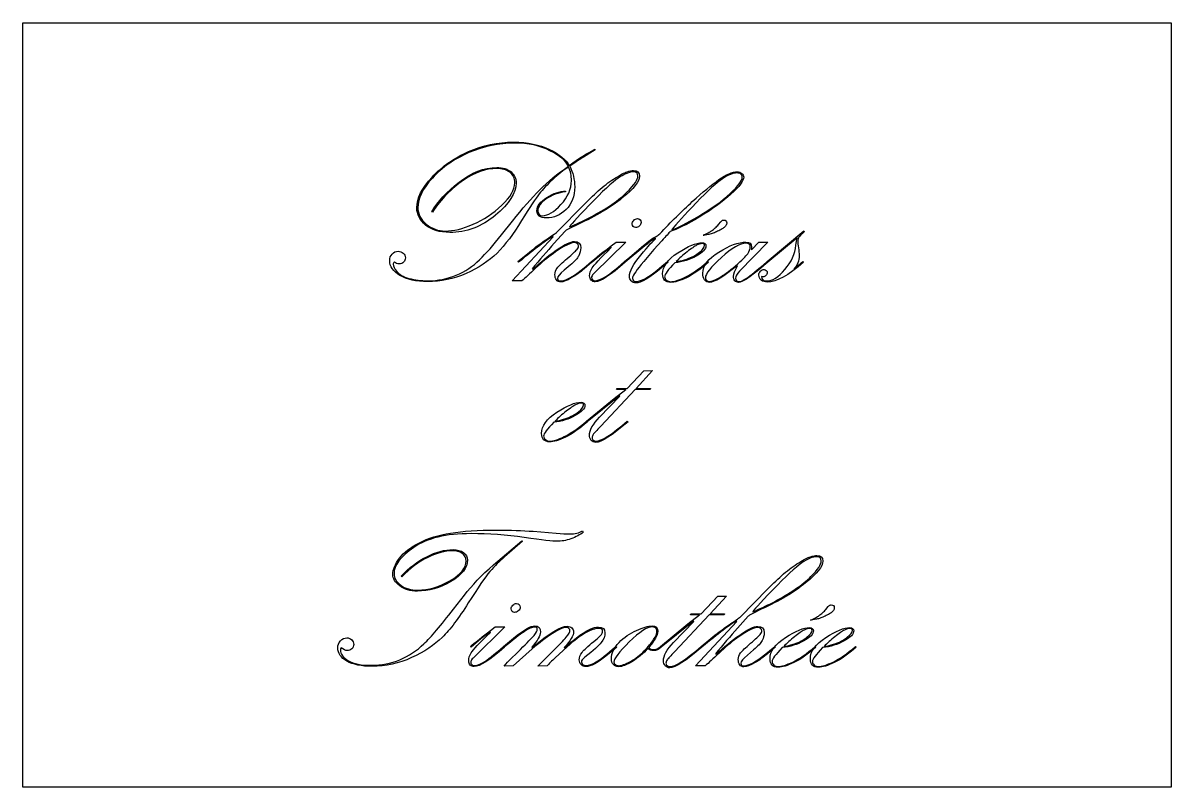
# Model space of a CAD drawing. Extents: x 23 to 172, y 42 to 141.
import ezdxf

# ---------------------------------------------------------------- set-up
doc = ezdxf.new("R2010")
doc.units = 0
doc.layers.add('Calque_1', color=7, linetype='CONTINUOUS')

msp = doc.modelspace()

# ---------------------------------------------------------------- linework, layer by layer
at = {"layer": 'Calque_1', "color": 1}
for p, q in [((22.927358, 141.130995), (172.386642, 141.130995)), ((22.927358, 41.67171), (22.927358, 141.130995)), ((172.386642, 141.130995), (172.386642, 41.67171)), ((172.386642, 41.67171), (22.927358, 41.67171))]:
    msp.add_line(p, q, dxfattribs=at)
at = {"layer": 'Calque_1', "color": 7}
for p, q in [((97.416578, 124.611788), (95.895884, 123.675977)), ((97.390559, 124.70277), (97.416578, 124.611788)), ((93.972297, 122.376244), (93.97225, 122.376257)), ((102.979422, 121.206496), (102.979422, 121.206496)), ((93.569357, 119.230883), (93.556381, 119.1399)), ((92.438559, 113.888974), (96.025836, 117.554236)), ((76.23084, 116.514447), (76.152854, 116.56642)), ((85.225022, 113.538047), (86.641731, 115.318686)), ((103.395338, 115.175717), (103.395338, 115.175717)), ((113.468299, 114.889773), (113.767239, 115.253696)), ((93.478348, 114.005949), (92.087632, 112.459268)), ((107.385534, 114.20091), (107.385534, 114.20091)), ((119.798018, 110.067752), (124.568053, 114.057942)), ((124.568053, 114.057942), (124.646038, 113.92797)), ((86.602742, 107.546271), (91.970657, 113.304109)), ((91.970657, 113.304109), (91.918684, 113.369125)), ((101.393745, 112.615233), (97.273583, 108.560054)), ((100.133001, 112.615233), (101.393745, 112.615233)), ((103.902256, 112.108335), (101.328782, 109.97677)), ((106.09879, 112.784201), (105.059001, 111.640433)), ((105.292958, 113.031149), (105.279982, 113.109135)), ((111.466686, 113.499018), (111.466706, 113.499058)), ((119.876004, 112.615233), (116.223744, 108.807002)), ((117.757422, 111.61444), (118.719225, 112.61524)), ((118.719225, 112.61524), (118.719239, 112.615233)), ((118.719239, 112.615233), (119.876004, 112.615233)), ((123.723224, 113.148124), (119.889, 109.97677)), ((87.356587, 110.067752), (88.604335, 111.094539)), ((98.300343, 111.042579), (97.013606, 109.976797)), ((99.496104, 111.952397), (98.300343, 111.042579)), ((99.522124, 111.887381), (99.496104, 111.952397)), ((105.059001, 111.640433), (103.746271, 110.080749)), ((117.61446, 112.004356), (117.61446, 112.004356)), ((87.44757, 109.97677), (87.356587, 110.067752)), ((87.44759, 109.976817), (87.44757, 109.97677)), ((89.215212, 109.105942), (89.332187, 109.066946)), ((94.167211, 109.612834), (93.374369, 108.936974)), ((97.000636, 109.976763), (95.98684, 109.118932)), ((97.013632, 109.97677), (96.92265, 110.067752)), ((96.92265, 110.067746), (97.000636, 109.976763)), ((97.013606, 109.976797), (97.013632, 109.97677)), ((101.328762, 109.97677), (101.23778, 110.067752)), ((101.250776, 110.067752), (101.341758, 109.97677)), ((101.328782, 109.97677), (101.328762, 109.97677)), ((106.904629, 109.97677), (106.111793, 109.300903)), ((106.813646, 110.067752), (106.904629, 109.97677)), ((107.983414, 110.067752), (107.983414, 110.067752)), ((112.064586, 110.067752), (112.155569, 109.97677)), ((112.064586, 110.067752), (112.064586, 110.067752)), ((115.950797, 109.495865), (115.898824, 109.534861)), ((119.798018, 110.067752), (119.889, 109.97677)), ((119.889, 109.97677), (119.798018, 110.067752)), ((119.889, 109.97677), (119.889, 109.97677)), ((123.294312, 109.079949), (124.464074, 110.067752)), ((124.464074, 110.067752), (124.555056, 109.97677)), ((96.961646, 108.092152), (96.961646, 108.00117)), ((102.290566, 108.014167), (102.290566, 107.897191)), ((87.889478, 107.559248), (86.602742, 107.546271)), ((101.575696, 93.545941), (103.77225, 95.846474)), ((104.877029, 95.872494), (102.758454, 93.545961)), ((103.77225, 95.846474), (104.877029, 95.872494)), ((102.628475, 93.428985), (98.144384, 88.645954)), ((99.873057, 92.233211), (101.393745, 93.428965)), ((100.210987, 93.428965), (100.262959, 93.545941)), ((101.393745, 93.428965), (100.210987, 93.428965)), ((100.262959, 93.545941), (101.575696, 93.545941)), ((104.591079, 93.428985), (102.628475, 93.428985)), ((102.758454, 93.545961), (104.630075, 93.545961)), ((104.630075, 93.545961), (104.591079, 93.428985)), ((96.298776, 89.308797), (99.873057, 92.233211)), ((100.57491, 92.610157), (96.389759, 89.217848)), ((97.975416, 89.815715), (100.626882, 92.571161)), ((100.626882, 92.571161), (100.57491, 92.610157)), ((92.230601, 89.308797), (92.230601, 89.308797)), ((96.389759, 89.217821), (96.298776, 89.308797)), ((96.311773, 89.308797), (96.402755, 89.217821)), ((96.311773, 89.308797), (96.311773, 89.308797)), ((96.389759, 89.217848), (96.389759, 89.217821)), ((101.601683, 89.308817), (101.692665, 89.217841)), ((89.338689, 74.957514), (92.341082, 74.710559)), ((95.785383, 75.0095), (95.876366, 74.853535)), ((95.876366, 74.853535), (95.876366, 74.853535)), ((84.165735, 70.603394), (87.882984, 73.735759)), ((87.960969, 73.683773), (85.634436, 71.65618)), ((87.882984, 73.735759), (87.960969, 73.683786)), ((87.960969, 73.683786), (87.960969, 73.683773)), ((126.849094, 71.110293), (126.849094, 71.110293)), ((72.260149, 69.030714), (72.182163, 69.121696)), ((116.308225, 63.79277), (119.895502, 67.458033)), ((78.966787, 64.819563), (80.3965, 66.665191)), ((111.200247, 64.208686), (113.396801, 66.509226)), ((114.50158, 66.535246), (112.383005, 64.208713)), ((113.396801, 66.509226), (114.50158, 66.535246)), ((87.649033, 65.079514), (87.649033, 65.079514)), ((127.459965, 64.79357), (127.758905, 65.1575)), ((105.923327, 59.971549), (109.497607, 62.895956)), ((110.19946, 63.272909), (106.014309, 59.8806)), ((107.599967, 60.478474), (110.251433, 63.233913)), ((112.253026, 64.091737), (107.768935, 59.308706)), ((109.497607, 62.895956), (111.018295, 64.091711)), ((109.835537, 64.091711), (109.88751, 64.208686)), ((111.018295, 64.091711), (109.835537, 64.091711)), ((109.88751, 64.208686), (111.200247, 64.208686)), ((110.251433, 63.233913), (110.19946, 63.272909)), ((110.472407, 57.450075), (115.840323, 63.207913)), ((114.215629, 64.091737), (112.253026, 64.091737)), ((112.383005, 64.208713), (114.254626, 64.208713)), ((114.254626, 64.208713), (114.215629, 64.091737)), ((115.840323, 63.207913), (115.78835, 63.272929)), ((117.348014, 63.909752), (115.957298, 62.363065)), ((125.458345, 63.402814), (125.458372, 63.402854)), ((85.647433, 62.51903), (81.527271, 58.463851)), ((83.749792, 61.856193), (82.554038, 60.946376)), ((83.775812, 61.791177), (83.749792, 61.856193)), ((84.386689, 62.51903), (85.647433, 62.51903)), ((105.455425, 61.973142), (105.455425, 61.973142)), ((81.267321, 59.880567), (81.176338, 59.971549)), ((82.554038, 60.946376), (81.267294, 59.880593)), ((81.267294, 59.880593), (81.267321, 59.880567)), ((85.491468, 59.971549), (86.804198, 61.050328)), ((85.58245, 59.880567), (85.491468, 59.971549)), ((85.504464, 59.971549), (85.595447, 59.880567)), ((85.582417, 59.880507), (85.58245, 59.880567)), ((89.16972, 59.893563), (89.221693, 59.84159)), ((93.783757, 59.932546), (92.224073, 58.489837)), ((93.380851, 59.815597), (93.432824, 59.789578)), ((100.126473, 59.971542), (100.217448, 59.88056)), ((105.91033, 59.971549), (106.001313, 59.880567)), ((105.91033, 59.971549), (105.91033, 59.971549)), ((106.014309, 59.880567), (105.923327, 59.971549)), ((106.014309, 59.8806), (106.014309, 59.880567)), ((111.226233, 59.971576), (111.317216, 59.880593)), ((111.226253, 59.971549), (112.474, 60.998342)), ((111.317235, 59.880567), (111.226253, 59.971549)), ((111.317255, 59.88062), (111.317235, 59.880567)), ((120.870302, 59.88056), (119.856505, 59.022735)), ((120.792316, 59.971542), (120.870302, 59.88056)), ((121.975081, 59.971549), (121.975081, 59.971549)), ((126.056252, 59.971549), (126.147235, 59.880567)), ((126.056252, 59.971549), (126.056252, 59.971549)), ((127.226014, 59.971549), (127.226014, 59.971549)), ((131.307186, 59.971549), (131.398168, 59.880567)), ((131.307186, 59.971549), (131.307186, 59.971549)), ((86.024326, 57.943896), (87.700985, 59.594563)), ((89.22168, 59.659579), (86.726185, 57.450021)), ((89.962529, 57.424028), (91.743168, 59.19167)), ((113.084878, 59.009739), (113.201853, 58.970743)), ((118.036877, 59.51663), (117.244035, 58.840771)), ((81.215335, 57.995949), (81.215335, 57.904967)), ((85.556417, 57.424002), (86.024326, 57.943896)), ((86.726185, 57.450021), (85.556417, 57.424002)), ((91.158284, 57.450048), (89.962529, 57.424028)), ((111.759144, 57.463051), (110.472407, 57.450075))]:
    msp.add_line(p, q, dxfattribs=at)
for points in [[(80.922889, 124.390834), (82.759853, 125.205336), (84.718124, 125.612588), (86.797703, 125.612588)], [(86.797703, 125.612588), (88.617333, 125.612588), (90.177017, 125.296319), (91.476755, 124.663781)], [(76.178854, 121.063507), (77.504585, 122.467226), (79.08593, 123.576335), (80.922889, 124.390834)], [(80.987879, 124.260875), (79.090265, 123.437708), (77.504585, 122.332931), (76.23084, 120.946545)], [(86.940671, 125.495626), (84.878421, 125.495626), (82.894157, 125.084042), (80.987879, 124.260875)], [(91.528742, 124.507822), (90.246337, 125.166358), (88.71698, 125.495626), (86.940671, 125.495626)], [(91.476755, 124.663781), (92.776493, 124.031243), (93.629986, 123.33805), (94.037233, 122.584202)], [(93.933254, 122.493233), (93.621319, 123.186426), (92.819815, 123.857956), (91.528742, 124.507822)], [(94.037233, 122.584202), (95.28498, 123.485353), (96.402755, 124.191542), (97.390559, 124.70277)], [(95.895884, 123.675977), (95.453975, 123.3987), (94.856097, 123.000115), (94.102249, 122.480223)], [(74.203254, 117.047325), (74.203254, 118.321065), (74.861787, 119.659793), (76.178854, 121.063507)], [(79.714138, 120.400644), (81.343139, 121.674384), (82.972143, 122.311255), (84.601149, 122.311255)], [(84.627142, 122.181296), (83.206094, 122.181296), (81.741724, 121.665733), (80.234033, 120.634608)], [(84.601149, 122.311255), (85.406983, 122.311255), (86.030856, 122.120628), (86.47277, 121.739374)], [(86.290805, 121.700391), (85.848896, 122.020994), (85.294341, 122.181296), (84.627142, 122.181296)], [(86.953668, 120.335668), (86.953668, 120.924884), (86.732714, 121.379792), (86.290805, 121.700391)], [(86.47277, 121.739374), (86.914678, 121.358115), (87.135633, 120.885877), (87.135633, 120.322658)], [(90.190012, 119.386861), (91.255799, 120.452648), (92.503546, 121.488105), (93.933254, 122.493233)], [(93.97225, 122.376257), (93.30505, 121.97767), (92.616189, 121.440445), (91.905668, 120.76458)], [(94.323223, 120.608602), (94.323223, 121.232476), (94.206248, 121.82169), (93.972297, 122.376244)], [(94.102249, 122.480223), (94.535493, 121.648391), (94.752115, 120.760237), (94.752115, 119.81576)], [(100.068011, 120.972538), (100.717883, 121.37979), (101.216116, 121.639738), (101.562713, 121.752384)], [(102.420538, 121.752384), (101.891976, 121.752384), (101.229111, 121.479439), (100.431941, 120.933549)], [(103.18738, 121.1675), (103.18738, 120.500304), (102.442198, 119.560161), (100.951836, 118.347072)], [(101.562713, 121.752384), (101.917974, 121.865029), (102.195251, 121.921352), (102.394544, 121.921352)], [(102.394544, 121.921352), (102.923101, 121.921352), (103.18738, 121.670068), (103.18738, 121.1675)], [(102.979422, 121.206496), (102.979422, 121.570421), (102.793127, 121.752384), (102.420538, 121.752384)], [(102.901443, 120.842566), (102.953429, 120.97254), (102.979422, 121.09385), (102.979422, 121.206496)], [(113.520291, 120.738587), (114.482097, 121.423116), (115.283601, 121.76538), (115.924804, 121.76538)], [(115.885814, 121.609415), (115.365917, 121.609415), (114.733377, 121.358131), (113.988193, 120.855563)], [(114.988993, 118.918959), (116.046111, 119.898094), (116.57467, 120.61728), (116.57467, 121.076517)], [(116.756635, 121.076517), (116.756635, 120.573953), (116.202081, 119.82444), (115.092972, 118.827977)], [(116.379709, 121.440447), (116.249735, 121.553092), (116.085103, 121.609415), (115.885814, 121.609415)], [(115.924804, 121.76538), (116.158755, 121.76538), (116.353716, 121.691729), (116.509688, 121.544426)], [(116.57467, 121.076517), (116.57467, 121.215156), (116.509683, 121.336466), (116.379709, 121.440447)], [(116.509688, 121.544426), (116.674319, 121.405787), (116.756635, 121.249818), (116.756635, 121.076517)], [(76.23084, 120.946545), (74.965764, 119.568824), (74.333226, 118.282084), (74.333226, 117.086328)], [(76.152854, 116.56642), (76.906702, 117.857493), (78.093797, 119.135568), (79.714138, 120.400644)], [(80.234033, 120.634608), (78.735001, 119.612148), (77.400604, 118.23876), (76.23084, 116.514447)], [(87.135633, 120.322658), (87.135633, 118.996927), (86.234482, 117.58888), (84.43218, 116.098518)], [(85.264012, 117.398265), (86.390449, 118.455383), (86.953668, 119.434517), (86.953668, 120.335668)], [(91.905668, 120.76458), (91.195146, 120.097385), (90.6016, 119.469179), (90.125029, 118.879963)], [(92.9585, 117.489234), (93.868315, 118.459704), (94.323223, 119.499493), (94.323223, 120.608602)], [(94.752115, 119.81576), (94.752115, 118.568013), (94.379526, 117.575882), (93.634347, 116.839367)], [(100.431941, 120.933549), (99.634767, 120.387659), (98.374023, 119.213563), (96.649709, 117.411261)], [(98.079415, 119.503837), (98.755279, 120.084388), (99.418145, 120.573956), (100.068011, 120.972538)], [(100.457934, 118.139114), (101.168456, 118.693668), (101.753338, 119.24389), (102.21258, 119.78978)], [(102.21258, 119.78978), (102.56784, 120.205696), (102.797461, 120.556625), (102.901443, 120.842566)], [(110.062993, 117.87917), (111.414717, 119.109584), (112.56715, 120.062723), (113.520291, 120.738587)], [(113.988193, 120.855563), (113.251679, 120.361663), (112.116577, 119.321874), (110.582888, 117.736194)], [(86.641731, 115.318686), (87.950133, 116.96502), (89.132894, 118.321079), (90.190012, 119.386861)], [(90.125029, 118.879963), (89.657123, 118.290751), (88.89461, 117.129654), (87.837492, 115.396672)], [(89.839112, 116.696392), (89.839112, 117.294272), (90.263692, 117.866158), (91.112852, 118.412048)], [(91.04789, 118.217086), (90.320035, 117.723187), (89.956107, 117.211956), (89.956107, 116.683395)], [(93.556381, 119.1399), (92.620568, 119.027255), (91.784404, 118.71965), (91.04789, 118.217086)], [(91.112852, 118.412048), (91.970681, 118.957938), (92.789516, 119.230883), (93.569357, 119.230883)], [(100.951836, 118.347072), (99.461469, 117.133986), (97.533525, 115.985886), (95.168005, 114.90277)], [(96.025836, 117.554236), (96.727693, 118.273422), (97.41222, 118.923289), (98.079415, 119.503837)], [(97.819471, 116.410468), (98.867925, 117.017008), (99.747412, 117.593224), (100.457934, 118.139114)], [(110.907821, 115.994552), (112.571484, 116.973687), (113.931875, 117.948489), (114.988993, 118.918959)], [(115.092972, 118.827977), (113.983863, 117.840178), (112.610474, 116.852377), (110.972804, 115.864573)], [(75.334026, 114.824771), (74.580178, 115.474642), (74.203254, 116.215493), (74.203254, 117.047325)], [(74.333226, 117.086328), (74.333226, 116.271825), (74.697151, 115.561303), (75.425002, 114.954763)], [(81.533766, 114.928763), (82.894159, 115.526644), (84.137574, 116.349811), (85.264012, 117.398265)], [(91.073863, 115.747585), (90.250696, 115.747585), (89.839112, 116.063854), (89.839112, 116.696392)], [(89.956107, 116.683395), (89.956107, 116.258815), (90.159733, 116.046525), (90.566985, 116.046525)], [(90.566985, 116.046525), (91.260177, 116.046525), (92.057349, 116.527428), (92.9585, 117.489234)], [(93.634347, 116.839367), (92.889163, 116.111512), (92.035669, 115.747585), (91.073863, 115.747585)], [(96.649709, 117.411261), (94.925391, 115.617624), (94.063232, 114.673149), (94.063232, 114.577837)], [(105.82585, 113.668019), (107.298884, 115.245034), (108.711265, 116.648751), (110.062993, 117.87917)], [(110.582888, 117.736194), (109.057863, 116.150515), (107.992079, 114.972087), (107.385534, 114.20091)], [(84.43218, 116.098518), (82.638543, 114.608151), (80.658611, 113.862967), (78.492384, 113.862967)], [(87.837492, 115.396672), (86.780374, 113.663689), (85.714589, 112.259972), (84.640138, 111.185521)], [(94.063232, 114.577837), (94.063232, 114.56049), (94.635115, 114.816104), (95.778882, 115.344679)], [(95.778882, 115.344679), (96.454746, 115.665282), (97.134942, 116.020545), (97.819471, 116.410468)], [(102.225576, 114.967759), (102.225576, 115.132391), (102.299228, 115.288358), (102.446531, 115.435661)], [(102.446531, 115.435661), (102.593834, 115.582964), (102.758467, 115.656616), (102.940432, 115.656616)], [(102.940432, 115.656616), (103.070406, 115.656616), (103.178718, 115.608959), (103.265366, 115.513647)], [(103.395338, 115.175717), (103.395338, 114.985088), (103.317354, 114.824786), (103.161387, 114.694812)], [(103.265366, 115.513647), (103.352014, 115.418335), (103.395338, 115.305691), (103.395338, 115.175717)], [(110.972804, 115.864573), (109.335138, 114.876775), (108.078727, 114.257233), (107.203569, 114.005949)], [(107.385534, 114.20091), (108.078727, 114.426201), (109.252823, 115.024082), (110.907821, 115.994552)], [(113.767239, 115.253696), (113.836558, 115.331684), (113.892881, 115.383675), (113.936207, 115.409668)], [(113.936207, 115.409668), (113.970856, 115.435666), (114.005515, 115.45299), (114.040186, 115.461641)], [(114.040186, 115.461641), (114.074835, 115.470292), (114.113827, 115.474618), (114.157162, 115.474618)], [(114.157162, 115.474618), (114.41711, 115.474618), (114.547084, 115.348975), (114.547084, 115.097691)], [(114.547084, 115.097691), (114.547084, 115.045701), (114.538411, 114.989378), (114.521065, 114.928723)], [(78.492384, 113.862967), (77.149324, 113.862967), (76.096538, 114.183568), (75.334026, 114.824771)], [(75.425002, 114.954763), (76.152857, 114.348218), (76.980356, 114.044945), (77.9075, 114.044945)], [(77.9075, 114.044945), (78.964622, 114.044945), (80.173378, 114.339551), (81.533766, 114.928763)], [(91.008847, 112.901177), (91.944659, 113.542379), (92.42123, 113.871645), (92.438559, 113.888974)], [(95.168005, 114.90277), (94.171541, 114.443528), (93.608323, 114.144588), (93.478348, 114.005949)], [(102.355548, 114.629823), (102.2689, 114.725139), (102.225576, 114.837785), (102.225576, 114.967759)], [(102.667485, 114.499851), (102.54618, 114.499851), (102.442201, 114.543175), (102.355548, 114.629823)], [(103.161387, 114.694812), (103.005419, 114.564838), (102.840785, 114.499851), (102.667485, 114.499851)], [(105.344944, 113.343086), (105.535574, 113.429734), (105.695875, 113.538045), (105.82585, 113.668019)], [(107.203569, 114.005949), (107.004275, 113.771998), (106.636016, 113.364749), (106.09879, 112.784201)], [(112.233528, 113.615993), (111.834945, 113.538009), (111.579331, 113.499018), (111.466686, 113.499018)], [(111.466706, 113.499058), (111.51005, 113.499058), (111.731004, 113.603036), (112.129569, 113.810994)], [(112.129569, 113.810994), (112.302869, 113.906307), (112.454507, 113.997287), (112.584481, 114.083935)], [(112.792419, 113.771958), (112.593125, 113.702639), (112.406828, 113.65065), (112.233528, 113.615993)], [(112.584481, 114.083935), (112.731784, 114.187916), (112.879087, 114.309226), (113.02639, 114.447865)], [(113.3643, 114.018912), (113.173675, 113.923595), (112.983048, 113.841277), (112.792419, 113.771958)], [(113.02639, 114.447865), (113.19969, 114.603832), (113.346993, 114.751135), (113.468299, 114.889773)], [(113.949184, 114.330849), (113.767219, 114.218204), (113.572258, 114.114225), (113.3643, 114.018912)], [(114.287114, 114.577797), (114.200466, 114.499813), (114.087822, 114.417497), (113.949184, 114.330849)], [(114.443085, 114.746765), (114.399741, 114.694774), (114.347751, 114.638452), (114.287114, 114.577797)], [(114.521065, 114.928723), (114.503718, 114.859404), (114.477725, 114.798751), (114.443085, 114.746765)], [(124.646038, 113.92797), (124.282113, 113.633359), (124.04816, 113.412403), (123.944179, 113.2651)], [(82.365598, 110.301703), (83.232091, 111.142199), (84.185233, 112.22098), (85.225022, 113.538047)], [(91.918684, 113.369125), (91.130179, 112.918552), (89.639814, 111.787783), (87.44759, 109.976817)], [(88.604335, 111.094539), (89.280199, 111.657762), (90.081703, 112.259975), (91.008847, 112.901177)], [(92.087632, 112.459268), (91.143155, 111.41081), (90.185682, 110.293035), (89.215212, 109.105942)], [(93.803282, 112.2643), (93.370037, 112.073671), (92.763495, 111.696747), (91.983654, 111.133528)], [(92.360573, 111.549444), (93.42636, 112.303292), (94.214868, 112.680216), (94.726096, 112.680216)], [(94.726096, 112.550237), (94.544131, 112.550237), (94.236526, 112.454925), (93.803282, 112.2643)], [(94.726096, 112.680216), (95.271986, 112.680216), (95.544931, 112.402939), (95.544931, 111.848384)], [(95.077022, 112.420265), (94.973045, 112.506913), (94.85607, 112.550237), (94.726096, 112.550237)], [(95.012039, 111.614427), (95.168007, 111.796391), (95.24599, 111.961025), (95.24599, 112.108328)], [(95.24599, 112.108328), (95.24599, 112.238303), (95.189668, 112.342281), (95.077022, 112.420265)], [(96.92265, 110.067752), (97.34723, 110.431678), (98.417347, 111.280838), (100.133001, 112.615233)], [(101.23778, 110.067752), (103.144058, 111.696754), (104.257499, 112.62823), (104.578102, 112.862181)], [(103.369345, 110.925577), (104.365812, 112.138662), (105.007017, 112.84052), (105.292958, 113.031149)], [(105.279982, 113.109135), (104.968043, 112.970496), (104.508801, 112.636896), (103.902256, 112.108335)], [(104.578102, 112.862181), (104.90737, 113.096136), (105.162984, 113.256438), (105.344944, 113.343086)], [(108.191372, 111.224517), (109.534432, 112.091006), (110.582886, 112.524251), (111.336734, 112.524251)], [(110.621878, 112.199317), (110.353265, 112.060679), (109.941681, 111.774737), (109.387127, 111.341493)], [(111.843632, 112.121332), (111.843632, 111.696751), (111.423384, 111.250508), (110.582888, 110.782602)], [(111.375723, 112.407275), (111.150437, 112.407275), (110.899155, 112.337956), (110.621878, 112.199317)], [(110.998804, 111.276503), (111.440713, 111.631764), (111.661667, 111.926372), (111.661667, 112.160328)], [(111.336734, 112.524251), (111.475372, 112.524251), (111.592348, 112.485259), (111.68766, 112.407275)], [(111.661667, 112.160328), (111.661667, 112.324959), (111.566352, 112.407275), (111.375723, 112.407275)], [(111.68766, 112.407275), (111.791641, 112.329292), (111.843632, 112.233977), (111.843632, 112.121332)], [(113.520305, 111.315506), (114.915355, 112.173331), (116.089451, 112.602243), (117.042592, 112.602243)], [(117.016579, 112.472265), (116.297393, 112.472265), (115.240275, 111.844059), (113.845225, 110.587647)], [(117.61446, 112.004356), (117.61446, 112.316295), (117.415166, 112.472265), (117.016579, 112.472265)], [(117.042592, 112.602243), (117.536492, 112.602243), (117.783441, 112.394285), (117.783441, 111.97837)], [(122.111547, 109.040959), (122.978041, 110.037423), (123.454612, 111.085876), (123.54126, 112.186321)], [(123.54126, 112.186321), (123.575908, 112.541582), (123.636563, 112.862183), (123.723224, 113.148124)], [(123.944179, 113.2651), (123.840202, 113.117797), (123.788214, 112.931502), (123.788214, 112.706216)], [(123.788214, 112.706216), (123.788214, 112.524251), (123.818539, 112.242641), (123.87919, 111.861387)], [(70.66797, 110.197724), (70.66797, 110.544321), (70.771949, 110.830262), (70.979907, 111.055549)], [(70.979907, 111.055549), (71.196529, 111.2895), (71.460808, 111.406475), (71.772742, 111.406475)], [(71.772742, 111.406475), (72.032691, 111.406475), (72.253647, 111.32416), (72.435612, 111.159528)], [(72.435612, 111.159528), (72.617573, 111.003561), (72.708553, 110.799935), (72.708553, 110.548651)], [(84.640138, 111.185521), (83.574356, 110.119739), (82.231294, 109.231586), (80.610952, 108.521065)], [(89.332187, 109.066946), (90.285329, 109.976761), (91.294791, 110.80426), (92.360573, 111.549444)], [(91.983654, 111.133528), (91.203808, 110.578974), (90.432629, 109.933437), (89.670117, 109.196918)], [(93.777289, 110.483661), (94.453153, 111.055545), (94.864736, 111.432466), (95.012039, 111.614427)], [(95.28498, 110.834588), (95.120348, 110.513985), (94.747759, 110.106733), (94.167211, 109.612834)], [(95.544931, 111.848384), (95.544931, 111.501788), (95.45828, 111.163856), (95.28498, 110.834588)], [(97.026629, 109.248917), (97.251916, 109.621507), (98.083747, 110.500995), (99.522124, 111.887381)], [(101.87465, 108.144139), (101.87465, 108.785341), (102.372881, 109.712487), (103.369345, 110.925577)], [(106.189773, 108.456075), (106.189773, 109.43521), (106.856972, 110.358024), (108.191372, 111.224517)], [(110.582888, 110.782602), (109.742388, 110.3147), (108.810909, 110.024426), (107.788453, 109.911781)], [(109.387127, 111.341493), (108.832572, 110.916913), (108.364668, 110.492332), (107.983414, 110.067752)], [(109.361134, 110.405682), (110.019665, 110.630969), (110.565555, 110.921243), (110.998804, 111.276503)], [(111.440726, 108.560061), (111.440726, 109.54786), (112.133919, 110.466342), (113.520305, 111.315506)], [(115.677856, 109.521858), (116.518352, 110.241048), (117.051243, 110.760943), (117.27653, 111.081542)], [(117.27653, 111.081542), (117.501817, 111.41081), (117.61446, 111.718414), (117.61446, 112.004356)], [(117.783441, 111.97837), (117.783441, 111.883057), (117.774768, 111.761747), (117.757422, 111.61444)], [(123.970172, 110.834595), (123.970172, 110.202057), (123.744885, 109.617175), (123.294312, 109.079949)], [(123.87919, 111.861387), (123.939844, 111.488793), (123.970172, 111.146529), (123.970172, 110.834595)], [(72.0067, 108.261114), (71.114213, 108.79834), (70.66797, 109.443876), (70.66797, 110.197724)], [(71.291844, 110.041753), (71.179198, 109.929112), (71.122875, 109.8208), (71.122875, 109.716819)], [(71.122875, 109.716819), (71.122875, 109.482868), (71.278845, 109.170931), (71.590784, 108.781009)], [(71.915717, 109.768812), (71.647105, 109.768812), (71.439147, 109.859792), (71.291844, 110.041753)], [(72.487598, 109.989766), (72.340295, 109.842464), (72.149668, 109.768812), (71.915717, 109.768812)], [(72.708553, 110.548651), (72.708553, 110.323364), (72.634901, 110.137069), (72.487598, 109.989766)], [(79.337212, 108.30011), (80.489647, 108.79401), (81.499109, 109.461207), (82.365598, 110.301703)], [(89.670117, 109.196918), (88.907605, 108.469068), (88.314059, 107.923177), (87.889478, 107.559248)], [(92.178615, 108.365086), (92.178615, 108.677025), (92.278259, 108.962967), (92.477549, 109.222911)], [(92.477549, 109.222911), (92.676842, 109.491524), (93.110089, 109.911774), (93.777289, 110.483661)], [(92.906468, 107.546251), (93.686308, 107.546251), (95.025036, 108.386749), (96.92265, 110.067746)], [(95.98684, 109.118932), (95.466947, 108.677023), (94.908061, 108.282771), (94.31018, 107.936174)], [(96.701696, 108.209128), (96.701696, 108.538391), (96.810007, 108.884988), (97.026629, 109.248917)], [(101.341758, 109.97677), (99.409483, 108.287109), (98.105412, 107.442279), (97.429548, 107.442279)], [(98.586313, 107.988173), (99.097546, 108.274115), (99.9857, 108.967308), (101.250776, 110.067752)], [(103.746271, 110.080749), (102.836456, 108.997633), (102.35122, 108.308772), (102.290566, 108.014167)], [(106.111793, 109.300903), (104.534778, 107.957844), (103.39101, 107.286314), (102.680488, 107.286314)], [(102.771464, 107.468279), (103.516648, 107.468279), (104.864042, 108.33477), (106.813646, 110.067752)], [(107.788453, 109.911781), (106.904631, 109.027958), (106.46272, 108.421416), (106.46272, 108.092152)], [(107.983414, 110.067752), (108.243358, 110.067752), (108.702598, 110.180396), (109.361134, 110.405682)], [(109.153176, 108.04016), (109.985007, 108.438747), (110.955477, 109.114611), (112.064586, 110.067752)], [(112.155569, 109.97677), (111.115779, 109.058286), (110.16697, 108.391086), (109.309141, 107.97517)], [(113.845225, 110.587647), (112.458839, 109.3399), (111.765646, 108.46041), (111.765646, 107.949177)], [(115.898824, 109.534861), (114.139844, 108.087825), (112.939753, 107.364306), (112.29855, 107.364306)], [(113.546285, 107.962174), (114.126832, 108.282777), (114.837356, 108.802672), (115.677856, 109.521858)], [(115.417905, 108.131142), (115.417905, 108.495067), (115.595536, 108.949975), (115.950797, 109.495865)], [(119.889, 109.97677), (118.49395, 108.798342), (117.566804, 108.066157), (117.107562, 107.780216)], [(117.146558, 107.923184), (117.605795, 108.235119), (118.489615, 108.949975), (119.798018, 110.067752)], [(124.555056, 109.97677), (122.605451, 108.261116), (121.024104, 107.403289), (119.811014, 107.403289)], [(71.590784, 108.781009), (71.902719, 108.399755), (72.431278, 108.100817), (73.176461, 107.884195)], [(75.59397, 107.468279), (74.103607, 107.468279), (72.907851, 107.732557), (72.0067, 108.261114)], [(73.176461, 107.884195), (73.930309, 107.676237), (74.753476, 107.572258), (75.645963, 107.572258)], [(80.610952, 108.521065), (78.990616, 107.819207), (77.318288, 107.468279), (75.59397, 107.468279)], [(75.645963, 107.572258), (76.954361, 107.572258), (78.184777, 107.814875), (79.337212, 108.30011)], [(92.37357, 107.67623), (92.2436, 107.85819), (92.178615, 108.087809), (92.178615, 108.365086)], [(92.919464, 107.416279), (92.694173, 107.416279), (92.512208, 107.50293), (92.37357, 107.67623)], [(93.374369, 108.936974), (92.802486, 108.451739), (92.516545, 108.096476), (92.516545, 107.871185)], [(92.516545, 107.871185), (92.516545, 107.654562), (92.646519, 107.546251), (92.906468, 107.546251)], [(94.31018, 107.936174), (93.712299, 107.589578), (93.248727, 107.416279), (92.919464, 107.416279)], [(96.896657, 107.650237), (96.766683, 107.788876), (96.701696, 107.975173), (96.701696, 108.209128)], [(97.429548, 107.442279), (97.212926, 107.442279), (97.035296, 107.511598), (96.896657, 107.650237)], [(97.273583, 108.560054), (97.117611, 108.404087), (97.013632, 108.24812), (96.961646, 108.092152)], [(96.961646, 108.00117), (96.961646, 107.888525), (97.00497, 107.788878), (97.091618, 107.70223)], [(97.091618, 107.70223), (97.178266, 107.615582), (97.286577, 107.572258), (97.416552, 107.572258)], [(97.416552, 107.572258), (97.693829, 107.572258), (98.083749, 107.710896), (98.586313, 107.988173)], [(102.108601, 107.546258), (101.952633, 107.710894), (101.87465, 107.910188), (101.87465, 108.144139)], [(102.290566, 107.897191), (102.290566, 107.61125), (102.450865, 107.468279), (102.771464, 107.468279)], [(107.255562, 107.3643), (106.545036, 107.3643), (106.189773, 107.728225), (106.189773, 108.456075)], [(106.46272, 108.092152), (106.46272, 107.936181), (106.540703, 107.788876), (106.696671, 107.650237)], [(106.696671, 107.650237), (106.852638, 107.520263), (107.034601, 107.455276), (107.242559, 107.455276)], [(107.242559, 107.455276), (107.693136, 107.455276), (108.330009, 107.650237), (109.153176, 108.04016)], [(109.309141, 107.97517), (108.451316, 107.567923), (107.76679, 107.3643), (107.255562, 107.3643)], [(111.66168, 107.68924), (111.514377, 107.914526), (111.440726, 108.2048), (111.440726, 108.560061)], [(112.29855, 107.364306), (112.029938, 107.364306), (111.817648, 107.472618), (111.66168, 107.68924)], [(111.765646, 107.949177), (111.765646, 107.836536), (111.813302, 107.728225), (111.908614, 107.624244)], [(111.908614, 107.624244), (112.003931, 107.528931), (112.138238, 107.481275), (112.311534, 107.481275)], [(112.311534, 107.481275), (112.562818, 107.481275), (112.974401, 107.641575), (113.546285, 107.962174)], [(115.586874, 107.585254), (115.474228, 107.741222), (115.417905, 107.923184), (115.417905, 108.131142)], [(116.223744, 108.807002), (115.868483, 108.434412), (115.690853, 108.135474), (115.690853, 107.910188)], [(115.690853, 107.910188), (115.690853, 107.762885), (115.738509, 107.650241), (115.833821, 107.572258)], [(117.107562, 107.780216), (116.656988, 107.502938), (116.314724, 107.3643), (116.080769, 107.3643)], [(116.145758, 107.468279), (116.353716, 107.468279), (116.687316, 107.619914), (117.146558, 107.923184)], [(118.732235, 108.313107), (118.732235, 108.5124), (118.801554, 108.681366), (118.940193, 108.820005)], [(119.044172, 107.650237), (118.836214, 107.823537), (118.732235, 108.044494), (118.732235, 108.313107)], [(118.940193, 108.820005), (119.070167, 108.967308), (119.226135, 109.040959), (119.408095, 109.040959)], [(119.811014, 107.403289), (119.516408, 107.403289), (119.260794, 107.485605), (119.044172, 107.650237)], [(119.278123, 108.079149), (119.226132, 108.079149), (119.156813, 108.092148), (119.070165, 108.118146)], [(119.070165, 108.118146), (119.070165, 107.736887), (119.312783, 107.546258), (119.798018, 107.546258)], [(119.642053, 108.248118), (119.529407, 108.135472), (119.408097, 108.079149), (119.278123, 108.079149)], [(119.408095, 109.040959), (119.52074, 109.040959), (119.616055, 109.001968), (119.694039, 108.923984)], [(119.824011, 108.651037), (119.824011, 108.503734), (119.763358, 108.369427), (119.642053, 108.248118)], [(119.694039, 108.923984), (119.780687, 108.845996), (119.824011, 108.755013), (119.824011, 108.651037)], [(119.798018, 107.546258), (120.482546, 107.546258), (121.253723, 108.044492), (122.111547, 109.040959)], [(102.680488, 107.286314), (102.463862, 107.286314), (102.273232, 107.372962), (102.108601, 107.546258)], [(116.080769, 107.3643), (115.872811, 107.3643), (115.708179, 107.437951), (115.586874, 107.585254)], [(115.833821, 107.572258), (115.937802, 107.502938), (116.041781, 107.468279), (116.145758, 107.468279)], [(92.438559, 90.465569), (93.781619, 91.332058), (94.830072, 91.765302), (95.58392, 91.765302)], [(94.869064, 91.440369), (94.600456, 91.30173), (94.188874, 91.015789), (93.63432, 90.582544)], [(96.090818, 91.362383), (96.090818, 90.937803), (95.670571, 90.49156), (94.830075, 90.023653)], [(95.622917, 91.648327), (95.397626, 91.648327), (95.146341, 91.579007), (94.869064, 91.440369)], [(95.24599, 90.517555), (95.687899, 90.872816), (95.908854, 91.167424), (95.908854, 91.401379)], [(95.58392, 91.765302), (95.722559, 91.765302), (95.839537, 91.72631), (95.934853, 91.648327)], [(95.908854, 91.401379), (95.908854, 91.566011), (95.813541, 91.648327), (95.622917, 91.648327)], [(95.934853, 91.648327), (96.03883, 91.570343), (96.090818, 91.475028), (96.090818, 91.362383)], [(90.436966, 87.697127), (90.436966, 88.676261), (91.104164, 89.599075), (92.438559, 90.465569)], [(94.830075, 90.023653), (93.989579, 89.555751), (93.0581, 89.265478), (92.03564, 89.152832)], [(93.63432, 90.582544), (93.079766, 90.157964), (92.611859, 89.733382), (92.230601, 89.308797)], [(93.60832, 89.646734), (94.266856, 89.87202), (94.812746, 90.162294), (95.24599, 90.517555)], [(96.675683, 87.463196), (96.675683, 88.113063), (97.108927, 88.897236), (97.975416, 89.815715)], [(92.03564, 89.152832), (91.151818, 88.26901), (90.709906, 87.662465), (90.709906, 87.333197)], [(92.230601, 89.308797), (92.49055, 89.308797), (92.949789, 89.421443), (93.60832, 89.646734)], [(93.400362, 87.281211), (94.232194, 87.679798), (95.202664, 88.35566), (96.311773, 89.308797)], [(96.402755, 89.217821), (95.362966, 88.299337), (94.414159, 87.632137), (93.556334, 87.216222)], [(98.144384, 88.645954), (97.607159, 88.074071), (97.282225, 87.714478), (97.169584, 87.567175)], [(101.692665, 89.217841), (99.604422, 87.424204), (98.205039, 86.527385), (97.494518, 86.527385)], [(97.520511, 86.68335), (98.231032, 86.68335), (99.591423, 87.558506), (101.601683, 89.308817)], [(91.502748, 86.605345), (90.792227, 86.605345), (90.436966, 86.969272), (90.436966, 87.697127)], [(90.709906, 87.333197), (90.709906, 87.17723), (90.787892, 87.029927), (90.943864, 86.891288)], [(90.943864, 86.891288), (91.099831, 86.761314), (91.281794, 86.696327), (91.489752, 86.696327)], [(91.489752, 86.696327), (91.940325, 86.696327), (92.577195, 86.891288), (93.400362, 87.281211)], [(93.556334, 87.216222), (92.698505, 86.80897), (92.013977, 86.605345), (91.502748, 86.605345)], [(96.909634, 86.800326), (96.753666, 86.990955), (96.675683, 87.211912), (96.675683, 87.463196)], [(97.494518, 86.527385), (97.269227, 86.527385), (97.074265, 86.618366), (96.909634, 86.800326)], [(97.169584, 87.567175), (97.065603, 87.419872), (97.013612, 87.281233), (97.013612, 87.151259)], [(97.013612, 87.151259), (97.013612, 87.021285), (97.065603, 86.908639), (97.169584, 86.813322)], [(97.169584, 86.813322), (97.282225, 86.726674), (97.399201, 86.68335), (97.520511, 86.68335)], [(78.602864, 74.723563), (80.188539, 74.983507), (82.172804, 75.113479), (84.555657, 75.113479)], [(84.555657, 75.113479), (86.375288, 75.113479), (87.969632, 75.06149), (89.338689, 74.957514)], [(94.173706, 74.619584), (94.780251, 74.619584), (95.317477, 74.749556), (95.785383, 75.0095)], [(95.876366, 74.853535), (95.443117, 74.498274), (94.905891, 74.207998), (94.264689, 73.982707)], [(71.948212, 71.448222), (72.537424, 72.219399), (73.399581, 72.895263), (74.534682, 73.475815)], [(81.280317, 74.658573), (77.996317, 74.658573), (75.500823, 74.060695), (73.793833, 72.864938)], [(74.534682, 73.475815), (75.669789, 74.056363), (77.025849, 74.472278), (78.602864, 74.723563)], [(88.181924, 74.151675), (85.833732, 74.489607), (83.533197, 74.658573), (81.280317, 74.658573)], [(92.432064, 73.657773), (91.955493, 73.657773), (90.53878, 73.822407), (88.181924, 74.151675)], [(92.341082, 74.710559), (93.077596, 74.649909), (93.688471, 74.619584), (94.173706, 74.619584)], [(94.264689, 73.982707), (93.632151, 73.766085), (93.021276, 73.657773), (92.432064, 73.657773)], [(73.793833, 72.864938), (72.086848, 71.669177), (71.233356, 70.525409), (71.233356, 69.433633)], [(75.483496, 71.65618), (76.687917, 72.27139), (77.831686, 72.578994), (78.914801, 72.578994)], [(78.901798, 72.423023), (77.888006, 72.423023), (76.791896, 72.132749), (75.613468, 71.552201)], [(80.110556, 72.072096), (79.763959, 72.306047), (79.36104, 72.423023), (78.901798, 72.423023)], [(78.914801, 72.578994), (79.486684, 72.578994), (79.941592, 72.44902), (80.279524, 72.189072)], [(80.630451, 71.110293), (80.630451, 71.517544), (80.457152, 71.838145), (80.110556, 72.072096)], [(80.279524, 72.189072), (80.626121, 71.929123), (80.799419, 71.608522), (80.799419, 71.227268)], [(125.432379, 71.65618), (125.78764, 71.768826), (126.064917, 71.825149), (126.26421, 71.825149)], [(126.26421, 71.825149), (126.792772, 71.825149), (127.057052, 71.573865), (127.057052, 71.071296)], [(71.077384, 69.368644), (71.077384, 69.983853), (71.36766, 70.677046), (71.948212, 71.448222)], [(72.182163, 69.121696), (73.178626, 70.196143), (74.279071, 71.040971), (75.483496, 71.65618)], [(75.613468, 71.552201), (74.43504, 70.980318), (73.317267, 70.139822), (72.260149, 69.030714)], [(78.511882, 68.523816), (79.924261, 69.338318), (80.630451, 70.200477), (80.630451, 71.110293)], [(80.799419, 71.227268), (80.799419, 70.196143), (80.075898, 69.260332), (78.628858, 68.419837)], [(80.3965, 66.665191), (81.358305, 67.904274), (82.614717, 69.217008), (84.165735, 70.603394)], [(85.634436, 71.65618), (84.98457, 71.092962), (84.343367, 70.447425), (83.710829, 69.71957)], [(124.301607, 70.837345), (123.504437, 70.291455), (122.243693, 69.11736), (120.519375, 67.315058)], [(121.949081, 69.407633), (122.624945, 69.988185), (123.287813, 70.477755), (123.937684, 70.876342)], [(123.937684, 70.876342), (124.587551, 71.283589), (125.085782, 71.543535), (125.432379, 71.65618)], [(126.290203, 71.65618), (125.761647, 71.65618), (125.098781, 71.383235), (124.301607, 70.837345)], [(127.057052, 71.071296), (127.057052, 70.404101), (126.311869, 69.463958), (124.821502, 68.250868)], [(126.082245, 69.693577), (126.437506, 70.109493), (126.667127, 70.460421), (126.771108, 70.746363)], [(126.849094, 71.110293), (126.849094, 71.474218), (126.662797, 71.65618), (126.290203, 71.65618)], [(126.771108, 70.746363), (126.823099, 70.876337), (126.849094, 70.997647), (126.849094, 71.110293)], [(71.974205, 67.847949), (71.376325, 68.307191), (71.077384, 68.814089), (71.077384, 69.368644)], [(71.233356, 69.433633), (71.233356, 68.870414), (71.52363, 68.37218), (72.104177, 67.938931)], [(83.710829, 69.71957), (83.078291, 68.99172), (82.142481, 67.631329), (80.903398, 65.638398)], [(119.895502, 67.458033), (120.597359, 68.177219), (121.281885, 68.827086), (121.949081, 69.407633)], [(124.3276, 68.04291), (125.038126, 68.597465), (125.623008, 69.147687), (126.082245, 69.693577)], [(74.274738, 67.172089), (73.347595, 67.172089), (72.58075, 67.397376), (71.974205, 67.847949)], [(72.104177, 67.938931), (72.693393, 67.514351), (73.42991, 67.302061), (74.313728, 67.302061)], [(78.628858, 68.419837), (77.190481, 67.588005), (75.739108, 67.172089), (74.274738, 67.172089)], [(74.313728, 67.302061), (75.700114, 67.302061), (77.099499, 67.709313), (78.511882, 68.523816)], [(120.519375, 67.315058), (118.795057, 65.52142), (117.932898, 64.576946), (117.932898, 64.481633)], [(124.821502, 68.250868), (123.331139, 67.037783), (121.403195, 65.889682), (119.03767, 64.806567)], [(121.689137, 66.314265), (122.737591, 66.920805), (123.617078, 67.49702), (124.3276, 68.04291)], [(119.648548, 65.248475), (120.324412, 65.569079), (121.004608, 65.924342), (121.689137, 66.314265)], [(75.119567, 60.309479), (76.04671, 61.201965), (77.329117, 62.705327), (78.966787, 64.819563)], [(80.903398, 65.638398), (79.664315, 63.654136), (78.533543, 62.159439), (77.511082, 61.154307)], [(86.479264, 64.871556), (86.479264, 65.036188), (86.552916, 65.192155), (86.700219, 65.339458)], [(86.609243, 64.533626), (86.522591, 64.628938), (86.479264, 64.741582), (86.479264, 64.871556)], [(86.92118, 64.403647), (86.79987, 64.403647), (86.695891, 64.446974), (86.609243, 64.533626)], [(86.700219, 65.339458), (86.847526, 65.486761), (87.01216, 65.560412), (87.194121, 65.560412)], [(87.415075, 64.598609), (87.259108, 64.468635), (87.094476, 64.403647), (86.92118, 64.403647)], [(87.194121, 65.560412), (87.324095, 65.560412), (87.432406, 65.512756), (87.519054, 65.417444)], [(87.649033, 65.079514), (87.649033, 64.888885), (87.571047, 64.728583), (87.415075, 64.598609)], [(87.519054, 65.417444), (87.605706, 65.322131), (87.649033, 65.209488), (87.649033, 65.079514)], [(119.03767, 64.806567), (118.041207, 64.347329), (117.477988, 64.048391), (117.348014, 63.909752)], [(117.932898, 64.481633), (117.932898, 64.464287), (118.504781, 64.719901), (119.648548, 65.248475)], [(126.576147, 63.987732), (126.72345, 64.091713), (126.870753, 64.213023), (127.018056, 64.351661)], [(127.018056, 64.351661), (127.191356, 64.507629), (127.338659, 64.654932), (127.459965, 64.79357)], [(127.758905, 65.1575), (127.828224, 65.235483), (127.884547, 65.287472), (127.927873, 65.313465)], [(127.927873, 65.313465), (127.962522, 65.339462), (127.997182, 65.356787), (128.031852, 65.365438)], [(128.278773, 64.481593), (128.192125, 64.40361), (128.079482, 64.321294), (127.940843, 64.234646)], [(128.031852, 65.365438), (128.066501, 65.374089), (128.105493, 65.378414), (128.148828, 65.378414)], [(128.148828, 65.378414), (128.408776, 65.378414), (128.538751, 65.252772), (128.538751, 65.001488)], [(128.434745, 64.650562), (128.391401, 64.598571), (128.33941, 64.542248), (128.278773, 64.481593)], [(128.512731, 64.83252), (128.495384, 64.7632), (128.469389, 64.702548), (128.434745, 64.650562)], [(128.538751, 65.001488), (128.538751, 64.949497), (128.530077, 64.893175), (128.512731, 64.83252)], [(115.78835, 63.272929), (114.999845, 62.822356), (113.50948, 61.691586), (111.317255, 59.88062)], [(112.474, 60.998342), (113.149865, 61.561561), (113.951369, 62.163771), (114.878513, 62.804974)], [(114.878513, 62.804974), (115.814325, 63.446176), (116.290896, 63.775442), (116.308225, 63.79277)], [(126.225194, 63.51979), (125.826607, 63.441806), (125.570991, 63.402814), (125.458345, 63.402814)], [(125.458372, 63.402854), (125.501716, 63.402854), (125.722672, 63.506833), (126.121242, 63.714791)], [(126.121242, 63.714791), (126.294538, 63.810103), (126.446173, 63.901084), (126.576147, 63.987732)], [(126.784078, 63.675755), (126.584785, 63.606436), (126.39849, 63.554447), (126.225194, 63.51979)], [(127.355959, 63.922709), (127.165335, 63.827392), (126.974708, 63.745074), (126.784078, 63.675755)], [(127.940843, 64.234646), (127.758879, 64.122), (127.563917, 64.018021), (127.355959, 63.922709)], [(81.176338, 59.971549), (81.600918, 60.335474), (82.671035, 61.184635), (84.386689, 62.51903)], [(81.280317, 59.152714), (81.505608, 59.525304), (82.33744, 60.404791), (83.775812, 61.791177)], [(88.181891, 61.895096), (87.592674, 61.505178), (86.726183, 60.833648), (85.582417, 59.880507)], [(86.804198, 61.050328), (88.103936, 62.116111), (89.02675, 62.649002), (89.57264, 62.649002)], [(87.700985, 59.594563), (88.584808, 60.461056), (89.169689, 61.063267), (89.455631, 61.401195)], [(89.546613, 62.492977), (89.22601, 62.492977), (88.771102, 62.293683), (88.181891, 61.895096)], [(90.287496, 61.84317), (90.287496, 61.357935), (89.914904, 60.708066), (89.16972, 59.893563)], [(91.847147, 61.648175), (91.015315, 61.119614), (90.14016, 60.456749), (89.22168, 59.659579)], [(89.221693, 59.84159), (91.439911, 61.678554), (92.956269, 62.597036), (93.770767, 62.597036)], [(89.455631, 61.401195), (89.741572, 61.747791), (89.884543, 62.016404), (89.884543, 62.207033)], [(89.884543, 62.207033), (89.884543, 62.397662), (89.7719, 62.492977), (89.546613, 62.492977)], [(89.57264, 62.649002), (90.04921, 62.649002), (90.287496, 62.380391), (90.287496, 61.84317)], [(93.679778, 62.454014), (93.289855, 62.454014), (92.678978, 62.185401), (91.847147, 61.648175)], [(94.615602, 61.88218), (94.615602, 61.379616), (94.204018, 60.690755), (93.380851, 59.815597)], [(93.653778, 61.180267), (93.974382, 61.57019), (94.134683, 61.864798), (94.134683, 62.064091)], [(94.004711, 62.324035), (93.918059, 62.410688), (93.809748, 62.454014), (93.679778, 62.454014)], [(93.770767, 62.597036), (94.030716, 62.597036), (94.234341, 62.523384), (94.381644, 62.376081)], [(96.175273, 61.739184), (95.48208, 61.357926), (94.684908, 60.755713), (93.783757, 59.932546)], [(94.134683, 62.064091), (94.134683, 62.150739), (94.091359, 62.237387), (94.004711, 62.324035)], [(94.381644, 62.376081), (94.537616, 62.228778), (94.615602, 62.064144), (94.615602, 61.88218)], [(95.213462, 61.271276), (95.828672, 61.70452), (96.344234, 62.016457), (96.76015, 62.207086)], [(97.877925, 62.324062), (97.444681, 62.324062), (96.87713, 62.129103), (96.175273, 61.739184)], [(96.76015, 62.207086), (97.18473, 62.397716), (97.544325, 62.49303), (97.838936, 62.49303)], [(97.228059, 60.595416), (97.999235, 61.193292), (98.384824, 61.6482), (98.384824, 61.960139)], [(97.838936, 62.49303), (98.410819, 62.49303), (98.69676, 62.24608), (98.69676, 61.752181)], [(98.384824, 61.960139), (98.384824, 62.202754), (98.215858, 62.324062), (97.877925, 62.324062)], [(98.69676, 61.752181), (98.69676, 61.318937), (98.536459, 60.898689), (98.215855, 60.491437)], [(100.529418, 60.478447), (101.187954, 61.162971), (101.941802, 61.69153), (102.790962, 62.064124)], [(104.844548, 62.532026), (104.186012, 62.532026), (103.189547, 61.873493), (101.855152, 60.556426)], [(102.790962, 62.064124), (103.648791, 62.445378), (104.328988, 62.636005), (104.831551, 62.636005)], [(105.572401, 61.934152), (105.572401, 61.448917), (105.18248, 60.75139), (104.402639, 59.84157)], [(104.831551, 62.636005), (105.325451, 62.636005), (105.572401, 62.402054), (105.572401, 61.934152)], [(105.260464, 62.376061), (105.139154, 62.480038), (105.000515, 62.532026), (104.844548, 62.532026)], [(105.026513, 60.855367), (105.312454, 61.288611), (105.455425, 61.661203), (105.455425, 61.973142)], [(105.455425, 61.973142), (105.455425, 62.137774), (105.390438, 62.27208), (105.260464, 62.376061)], [(115.957298, 62.363065), (115.012821, 61.314611), (114.055348, 60.196836), (113.084878, 59.009739)], [(113.201853, 58.970743), (114.154994, 59.880558), (115.164456, 60.708057), (116.230239, 61.453241)], [(117.672948, 62.168097), (117.239703, 61.977468), (116.63316, 61.600544), (115.853319, 61.037325)], [(116.230239, 61.453241), (117.296026, 62.207089), (118.084533, 62.584013), (118.595762, 62.584013)], [(117.646955, 60.387458), (118.322819, 60.959341), (118.734402, 61.336265), (118.881705, 61.51823)], [(118.595762, 62.454041), (118.413801, 62.454041), (118.106197, 62.358726), (117.672948, 62.168097)], [(118.595762, 62.584013), (119.141652, 62.584013), (119.414597, 62.306735), (119.414597, 61.752181)], [(118.946695, 62.324062), (118.842713, 62.410714), (118.725736, 62.454041), (118.595762, 62.454041)], [(118.881705, 61.51823), (119.037673, 61.70019), (119.115656, 61.864822), (119.115656, 62.012125)], [(119.115656, 62.012125), (119.115656, 62.142099), (119.059336, 62.246078), (118.946695, 62.324062)], [(119.414597, 61.752181), (119.414597, 61.405585), (119.327949, 61.067652), (119.154653, 60.738385)], [(122.183038, 61.128314), (123.526098, 61.994803), (124.574552, 62.428047), (125.3284, 62.428047)], [(124.613544, 62.103114), (124.344931, 61.964475), (123.933347, 61.678534), (123.378793, 61.245289)], [(125.835298, 62.025128), (125.835298, 61.600548), (125.41505, 61.154307), (124.574554, 60.686405)], [(125.367389, 62.311072), (125.142103, 62.311072), (124.890821, 62.241753), (124.613544, 62.103114)], [(124.99047, 61.1803), (125.432379, 61.535561), (125.653333, 61.830169), (125.653333, 62.064124)], [(125.3284, 62.428047), (125.467038, 62.428047), (125.584014, 62.389056), (125.679326, 62.311072)], [(125.653333, 62.064124), (125.653333, 62.228756), (125.558019, 62.311072), (125.367389, 62.311072)], [(125.679326, 62.311072), (125.783307, 62.233088), (125.835298, 62.137774), (125.835298, 62.025128)], [(127.433972, 61.128314), (128.777036, 61.994803), (129.82549, 62.428047), (130.579333, 62.428047)], [(129.864484, 62.103114), (129.595871, 61.964475), (129.184287, 61.678534), (128.629733, 61.245289)], [(131.086231, 62.025128), (131.086231, 61.600548), (130.665983, 61.154307), (129.825487, 60.686405)], [(130.618329, 62.311072), (130.393043, 62.311072), (130.141761, 62.241753), (129.864484, 62.103114)], [(130.241403, 61.1803), (130.683317, 61.535561), (130.904273, 61.830169), (130.904273, 62.064124)], [(130.579333, 62.428047), (130.717972, 62.428047), (130.834949, 62.389056), (130.930266, 62.311072)], [(130.904273, 62.064124), (130.904273, 62.228756), (130.808959, 62.311072), (130.618329, 62.311072)], [(130.930266, 62.311072), (131.034243, 62.233088), (131.086231, 62.137774), (131.086231, 62.025128)], [(63.915834, 59.776588), (63.915834, 60.131849), (64.028479, 60.439453), (64.25377, 60.699402)], [(64.25377, 60.699402), (64.487721, 60.959346), (64.764998, 61.089318), (65.085602, 61.089318)], [(64.370746, 59.802581), (64.292762, 59.707268), (64.25377, 59.611954), (64.25377, 59.516637)], [(65.150584, 59.438658), (64.925298, 59.438658), (64.665352, 59.559965), (64.370746, 59.802581)], [(65.085602, 61.089318), (65.336881, 61.089318), (65.549172, 61.007002), (65.722472, 60.84237)], [(65.722472, 60.84237), (65.895768, 60.686403), (65.982416, 60.487109), (65.982416, 60.24449)], [(65.982416, 60.24449), (65.982416, 60.010539), (65.904432, 59.81558), (65.748465, 59.659612)], [(72.000198, 58.242897), (73.161298, 58.736796), (74.201087, 59.425657), (75.119567, 60.309479)], [(77.511082, 61.154307), (76.497286, 60.149179), (75.162891, 59.269692), (73.507896, 58.515844)], [(85.595447, 59.880567), (83.663171, 58.190906), (82.359101, 57.346076), (81.683237, 57.346076)], [(82.840001, 57.89197), (83.351234, 58.177912), (84.239388, 58.871105), (85.504464, 59.971549)], [(91.743168, 59.19167), (92.696309, 60.136147), (93.333179, 60.799013), (93.653778, 61.180267)], [(93.432824, 59.789578), (94.013376, 60.344132), (94.606922, 60.838031), (95.213462, 61.271276)], [(95.707364, 59.204694), (95.958648, 59.542626), (96.465546, 60.0062), (97.228059, 60.595416)], [(98.215855, 60.491437), (97.895256, 60.09285), (97.184735, 59.451645), (96.08429, 58.567823)], [(100.217448, 59.88056), (98.805069, 58.676134), (97.860594, 57.952614), (97.384024, 57.709999)], [(97.565989, 57.956946), (98.077217, 58.260221), (98.930711, 58.931753), (100.126473, 59.971542)], [(99.541622, 58.359872), (99.541622, 59.096391), (99.870887, 59.802583), (100.529418, 60.478447)], [(101.855152, 60.556426), (100.529421, 59.23936), (99.866555, 58.368536), (99.866555, 57.943956)], [(103.817755, 59.399662), (104.337652, 59.945552), (104.740571, 60.430787), (105.026513, 60.855367)], [(104.402639, 59.84157), (104.558606, 59.650946), (104.766564, 59.555633), (105.026513, 59.555633)], [(106.001313, 59.880567), (105.680709, 59.577292), (105.351444, 59.425655), (105.013516, 59.425655)], [(105.026513, 59.555633), (105.321119, 59.555633), (105.615725, 59.694272), (105.91033, 59.971549)], [(106.300233, 58.125948), (106.300233, 58.775815), (106.733478, 59.55999), (107.599967, 60.478474)], [(111.317216, 59.880593), (109.228972, 58.086956), (107.82959, 57.190137), (107.119068, 57.190137)], [(107.145061, 57.346102), (107.855583, 57.346102), (109.215974, 58.22126), (111.226233, 59.971576)], [(115.853319, 61.037325), (115.073478, 60.482771), (114.302302, 59.837234), (113.53979, 59.100715)], [(116.347221, 59.126714), (116.54651, 59.395323), (116.979755, 59.815571), (117.646955, 60.387458)], [(116.776133, 57.450048), (117.555974, 57.450048), (118.894702, 58.290546), (120.792316, 59.971542)], [(119.154653, 60.738385), (118.990016, 60.417781), (118.617425, 60.01053), (118.036877, 59.51663)], [(120.181439, 58.359872), (120.181439, 59.339007), (120.848639, 60.261821), (122.183038, 61.128314)], [(121.780119, 59.815577), (120.896297, 58.931755), (120.454386, 58.325212), (120.454386, 57.995949)], [(124.574554, 60.686405), (123.734058, 60.218499), (122.80258, 59.928223), (121.780119, 59.815577)], [(123.378793, 61.245289), (122.824239, 60.820709), (122.356334, 60.396129), (121.975081, 59.971549)], [(121.975081, 59.971549), (122.235025, 59.971549), (122.694264, 60.084192), (123.3528, 60.309479)], [(123.144842, 57.943956), (123.976674, 58.342543), (124.947144, 59.018408), (126.056252, 59.971549)], [(126.147235, 59.880567), (125.107445, 58.962087), (124.158636, 58.294889), (123.300807, 57.878974)], [(123.3528, 60.309479), (124.011331, 60.534766), (124.557221, 60.825039), (124.99047, 61.1803)], [(125.432379, 58.359872), (125.432379, 59.339007), (126.099576, 60.261821), (127.433972, 61.128314)], [(127.031053, 59.815577), (126.147235, 58.931755), (125.705326, 58.325212), (125.705326, 57.995949)], [(129.825487, 60.686405), (128.984992, 60.218499), (128.053513, 59.928223), (127.031053, 59.815577)], [(128.629733, 61.245289), (128.075179, 60.820709), (127.607272, 60.396129), (127.226014, 59.971549)], [(127.226014, 59.971549), (127.485962, 59.971549), (127.945202, 60.084192), (128.603733, 60.309479)], [(128.395775, 57.943956), (129.227607, 58.342543), (130.198077, 59.018408), (131.307186, 59.971549)], [(131.398168, 59.880567), (130.358379, 58.962087), (129.409572, 58.294889), (128.551747, 57.878974)], [(128.603733, 60.309479), (129.262269, 60.534766), (129.808159, 60.825039), (130.241403, 61.1803)], [(65.098598, 58.047935), (64.310089, 58.489849), (63.915834, 59.066066), (63.915834, 59.776588)], [(64.25377, 59.516637), (64.25377, 58.98808), (64.604699, 58.520176), (65.306556, 58.112925)], [(65.748465, 59.659612), (65.592498, 59.512309), (65.393204, 59.438658), (65.150584, 59.438658)], [(73.507896, 58.515844), (71.852897, 57.761996), (70.15024, 57.385072), (68.399925, 57.385072)], [(80.955384, 58.112925), (80.955384, 58.442192), (81.063695, 58.788789), (81.280317, 59.152714)], [(81.527271, 58.463851), (81.3713, 58.307884), (81.267321, 58.151916), (81.215335, 57.995949)], [(92.224073, 58.489837), (91.764831, 58.065257), (91.409568, 57.718661), (91.158284, 57.450048)], [(95.343441, 58.216897), (95.343441, 58.537496), (95.464749, 58.866761), (95.707364, 59.204694)], [(96.08429, 58.567823), (95.781016, 58.316544), (95.629378, 58.11725), (95.629378, 57.969943)], [(99.801566, 57.606026), (99.62827, 57.787991), (99.541622, 58.039273), (99.541622, 58.359872)], [(102.02412, 58.021942), (102.708648, 58.403196), (103.306527, 58.862436), (103.817755, 59.399662)], [(104.311657, 59.724595), (103.670454, 59.048735), (102.985926, 58.481184), (102.258071, 58.021942)], [(105.013516, 59.425655), (104.736239, 59.425655), (104.502286, 59.525301), (104.311657, 59.724595)], [(107.768935, 59.308706), (107.231709, 58.736823), (106.906776, 58.37723), (106.794135, 58.229927)], [(113.53979, 59.100715), (112.777277, 58.372864), (112.183729, 57.826976), (111.759144, 57.463051)], [(116.048281, 58.268883), (116.048281, 58.580822), (116.147928, 58.866766), (116.347221, 59.126714)], [(117.244035, 58.840771), (116.672152, 58.355536), (116.386211, 58.000275), (116.386211, 57.774988)], [(119.856505, 59.022735), (119.336613, 58.580822), (118.777726, 58.186567), (118.179846, 57.839971)], [(121.247228, 57.268097), (120.536702, 57.268097), (120.181439, 57.632022), (120.181439, 58.359872)], [(126.498161, 57.268097), (125.78764, 57.268097), (125.432379, 57.632022), (125.432379, 58.359872)], [(68.399925, 57.385072), (66.987546, 57.385072), (65.887104, 57.606026), (65.098598, 58.047935)], [(65.306556, 58.112925), (66.017078, 57.714338), (67.009209, 57.515044), (68.282949, 57.515044)], [(68.282949, 57.515044), (69.600016, 57.515044), (70.839099, 57.757662), (72.000198, 58.242897)], [(81.150345, 57.554034), (81.020371, 57.692672), (80.955384, 57.878969), (80.955384, 58.112925)], [(81.683237, 57.346076), (81.466614, 57.346076), (81.288984, 57.415395), (81.150345, 57.554034)], [(81.215335, 57.904967), (81.215335, 57.792321), (81.258659, 57.692674), (81.345307, 57.606026)], [(81.345307, 57.606026), (81.431955, 57.519378), (81.540266, 57.476054), (81.67024, 57.476054)], [(81.67024, 57.476054), (81.947517, 57.476054), (82.337438, 57.614693), (82.840001, 57.89197)], [(95.590389, 57.60602), (95.425757, 57.779316), (95.343441, 57.982942), (95.343441, 58.216897)], [(96.214262, 57.359072), (95.971643, 57.359072), (95.763685, 57.441388), (95.590389, 57.60602)], [(95.629378, 57.969943), (95.629378, 57.658008), (95.828672, 57.502041), (96.227259, 57.502041)], [(97.384024, 57.709999), (96.916117, 57.476048), (96.526197, 57.359072), (96.214262, 57.359072)], [(96.227259, 57.502041), (96.617182, 57.502041), (97.063425, 57.653676), (97.565989, 57.956946)], [(100.438443, 57.333079), (100.187159, 57.333079), (99.974866, 57.424062), (99.801566, 57.606026)], [(99.866555, 57.943956), (99.866555, 57.822646), (99.92721, 57.710003), (100.04852, 57.606026)], [(100.04852, 57.606026), (100.16983, 57.510714), (100.308468, 57.463058), (100.464436, 57.463058)], [(102.258071, 58.021942), (101.53022, 57.5627), (100.923678, 57.333079), (100.438443, 57.333079)], [(100.464436, 57.463058), (100.828361, 57.463058), (101.348256, 57.649353), (102.02412, 58.021942)], [(106.534184, 57.463085), (106.378217, 57.653709), (106.300233, 57.874664), (106.300233, 58.125948)], [(107.119068, 57.190137), (106.893782, 57.190137), (106.69882, 57.28112), (106.534184, 57.463085)], [(106.794135, 58.229927), (106.690154, 58.082624), (106.638163, 57.943985), (106.638163, 57.814011)], [(106.638163, 57.814011), (106.638163, 57.684037), (106.690154, 57.571393), (106.794135, 57.476081)], [(106.794135, 57.476081), (106.906776, 57.389429), (107.023751, 57.346102), (107.145061, 57.346102)], [(116.243242, 57.580027), (116.113268, 57.761987), (116.048281, 57.991606), (116.048281, 58.268883)], [(116.78913, 57.320076), (116.563843, 57.320076), (116.381881, 57.406726), (116.243242, 57.580027)], [(116.386211, 57.774988), (116.386211, 57.558361), (116.516185, 57.450048), (116.776133, 57.450048)], [(118.179846, 57.839971), (117.58197, 57.493374), (117.118398, 57.320076), (116.78913, 57.320076)], [(120.454386, 57.995949), (120.454386, 57.839977), (120.53237, 57.692672), (120.688337, 57.554034)], [(120.688337, 57.554034), (120.844309, 57.424064), (121.026274, 57.359079), (121.234231, 57.359079)], [(121.234231, 57.359079), (121.684805, 57.359079), (122.321675, 57.554038), (123.144842, 57.943956)], [(123.300807, 57.878974), (122.442982, 57.471722), (121.758456, 57.268097), (121.247228, 57.268097)], [(125.705326, 57.995949), (125.705326, 57.839977), (125.78331, 57.692672), (125.939277, 57.554034)], [(125.939277, 57.554034), (126.095244, 57.424064), (126.277207, 57.359079), (126.485165, 57.359079)], [(126.485165, 57.359079), (126.935742, 57.359079), (127.572613, 57.554038), (128.395775, 57.943956)], [(128.551747, 57.878974), (127.693922, 57.471722), (127.009394, 57.268097), (126.498161, 57.268097)]]:
    msp.add_open_spline(points, degree=3, dxfattribs=at)

doc.saveas('drawing.dxf')
